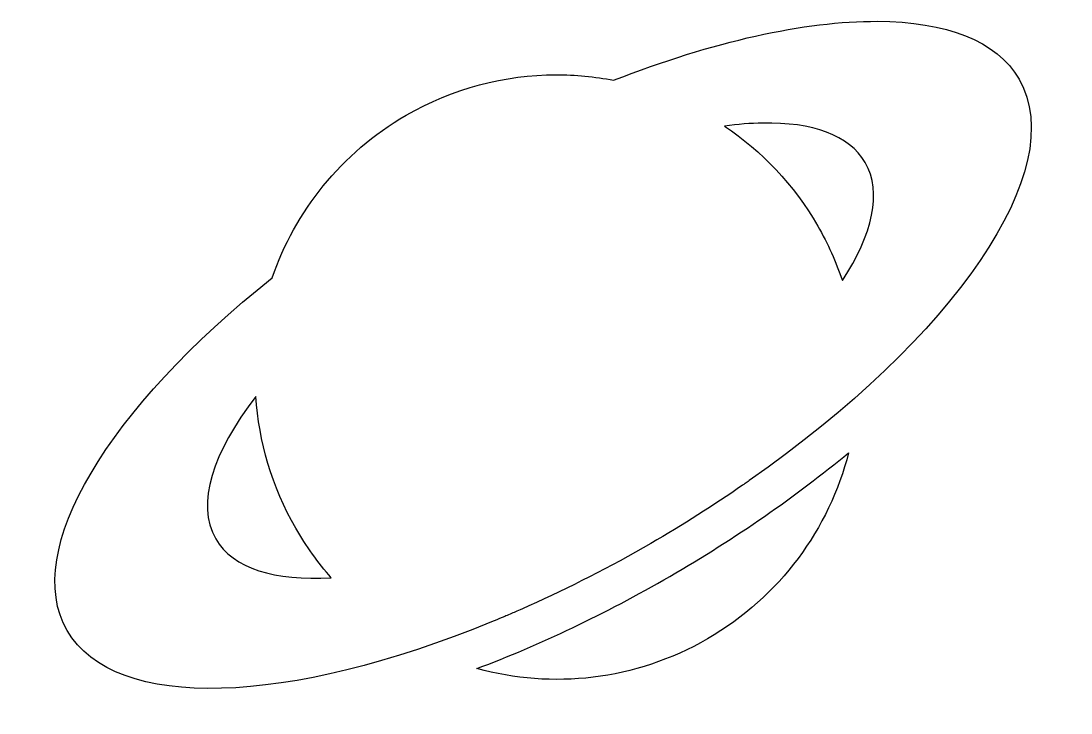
# Model space of a CAD drawing. Header units: centimetres. Extents: x -11 to 10.8, y -7.1 to 7.2.
import ezdxf

# ---------------------------------------------------------------- set-up
doc = ezdxf.new("R2010")
doc.units = ezdxf.units.CM
doc.header["$MEASUREMENT"] = 0
doc.layers.add('Layer 1', color=7, linetype='Continuous')

msp = doc.modelspace()

# ---------------------------------------------------------------- linework, layer by layer
at = {"layer": 'Layer 1'}
for points, knots in [([(6.7917, 7.18437), (5.29461, 7.19057), (3.38803, 6.7702), (1.32829, 5.96276), (1.32829, 5.96276), (0.93571, 6.03866), (0.53536, 6.07687), (0.13308, 6.07619), (0.13308, 6.07619), (-0.92281, 6.07429), (-1.99278, 5.80404), (-2.97284, 5.23675), (-2.97284, 5.23675), (-4.32407, 4.45453), (-5.27327, 3.24275), (-5.74804, 1.87251), (-5.74804, 1.87251), (-9.13345, -0.83299), (-10.95136, -3.77378), (-9.99511, -5.43436), (-9.99511, -5.43436), (-9.01049, -7.14427), (-5.38261, -6.98007), (-1.19917, -5.2565), (-1.19917, -5.2565), (-1.12748, -5.22698), (-1.05508, -5.19734), (-0.98306, -5.16689), (-0.98306, -5.16689), (-0.95683, -5.15584), (-0.93035, -5.14522), (-0.904, -5.134), (-0.904, -5.134), (-0.82768, -5.10174), (-0.75135, -5.06847), (-0.67473, -5.03516), (-0.67473, -5.03516), (-0.67473, -5.03516), (-0.60882, -5.00619), (-0.60882, -5.00619), (-0.60882, -5.00619), (-0.54797, -4.9795), (-0.48674, -4.95179), (-0.42568, -4.92438), (-0.42568, -4.92438), (0.40554, -4.5528), (1.25218, -4.12251), (2.09782, -3.63303), (2.09782, -3.63303), (2.76534, -3.24669), (3.40111, -2.84154), (4.00196, -2.42466), (4.00196, -2.42466), (4.01857, -2.41315), (4.03548, -2.40189), (4.05206, -2.39038), (4.05206, -2.39038), (4.0804, -2.37077), (4.10814, -2.35074), (4.1364, -2.33109), (4.1364, -2.33109), (8.36893, 0.62096), (10.80526, 4.11344), (9.72893, 5.98254), (9.72893, 5.98254), (9.26453, 6.78892), (8.21287, 7.17842), (6.79159, 7.18433), (6.79159, 7.18433), (6.79159, 7.18433), (6.7917, 7.18437), (6.7917, 7.18437)], [0, 0, 0, 0, 0.05263158, 0.05263158, 0.05263158, 0.05263158, 0.10526316, 0.10526316, 0.10526316, 0.10526316, 0.15789474, 0.15789474, 0.15789474, 0.15789474, 0.21052632, 0.21052632, 0.21052632, 0.21052632, 0.26315789, 0.26315789, 0.26315789, 0.26315789, 0.31578947, 0.31578947, 0.31578947, 0.31578947, 0.36842105, 0.36842105, 0.36842105, 0.36842105, 0.42105263, 0.42105263, 0.42105263, 0.42105263, 0.47368421, 0.47368421, 0.47368421, 0.47368421, 0.52631579, 0.52631579, 0.52631579, 0.52631579, 0.57894737, 0.57894737, 0.57894737, 0.57894737, 0.63157895, 0.63157895, 0.63157895, 0.63157895, 0.68421053, 0.68421053, 0.68421053, 0.68421053, 0.73684211, 0.73684211, 0.73684211, 0.73684211, 0.78947368, 0.78947368, 0.78947368, 0.78947368, 0.84210526, 0.84210526, 0.84210526, 0.84210526, 0.89473684, 0.89473684, 0.89473684, 0.89473684, 1, 1, 1, 1]), ([(4.41448, 5.07597), (5.44616, 5.09452), (6.21126, 4.82946), (6.54131, 4.25631), (6.54131, 4.25631), (6.89438, 3.64319), (6.69286, 2.77432), (6.06819, 1.81322), (6.06819, 1.81322), (5.93806, 2.19889), (5.76909, 2.57773), (5.55829, 2.94387), (5.55829, 2.94387), (5.06408, 3.80199), (4.39698, 4.49759), (3.62776, 5.01402), (3.62776, 5.01402), (3.90367, 5.05071), (4.167, 5.07154), (4.41453, 5.07601), (4.41453, 5.07601), (4.41453, 5.07601), (4.41448, 5.07597), (4.41448, 5.07597)], [0, 0, 0, 0, 0.14285714, 0.14285714, 0.14285714, 0.14285714, 0.28571429, 0.28571429, 0.28571429, 0.28571429, 0.42857143, 0.42857143, 0.42857143, 0.42857143, 0.57142857, 0.57142857, 0.57142857, 0.57142857, 0.71428571, 0.71428571, 0.71428571, 0.71428571, 1, 1, 1, 1]), ([(-6.08273, -0.58635), (-6.02382, -1.51911), (-5.75551, -2.45258), (-5.2578, -3.31673), (-5.2578, -3.31673), (-5.04325, -3.68941), (-4.79615, -4.03177), (-4.52252, -4.342), (-4.52252, -4.342), (-5.68901, -4.41369), (-6.55894, -4.1557), (-6.91682, -3.53415), (-6.91682, -3.53415), (-7.33091, -2.81519), (-6.98252, -1.74484), (-6.08274, -0.58636), (-6.08274, -0.58636), (-6.08274, -0.58636), (-6.08273, -0.58635), (-6.08273, -0.58635)], [0, 0, 0, 0, 0.16666667, 0.16666667, 0.16666667, 0.16666667, 0.33333333, 0.33333333, 0.33333333, 0.33333333, 0.5, 0.5, 0.5, 0.5, 0.66666667, 0.66666667, 0.66666667, 0.66666667, 1, 1, 1, 1]), ([(6.19743, -1.75263), (5.11139, -2.65174), (3.86428, -3.51997), (2.49188, -4.31433), (2.49188, -4.31433), (1.14377, -5.09461), (-0.20544, -5.73383), (-1.50354, -6.2237), (-1.50354, -6.2237), (0.05005, -6.65137), (1.76777, -6.47979), (3.27325, -5.60834), (3.27325, -5.60834), (4.78425, -4.73378), (5.79279, -3.3222), (6.19739, -1.75259), (6.19739, -1.75259), (6.19739, -1.75259), (6.19743, -1.75263), (6.19743, -1.75263)], [0, 0, 0, 0, 0.16666667, 0.16666667, 0.16666667, 0.16666667, 0.33333333, 0.33333333, 0.33333333, 0.33333333, 0.5, 0.5, 0.5, 0.5, 0.66666667, 0.66666667, 0.66666667, 0.66666667, 1, 1, 1, 1])]:
    msp.add_open_spline(points, degree=3, knots=knots, dxfattribs=at)

doc.saveas('drawing.dxf')
